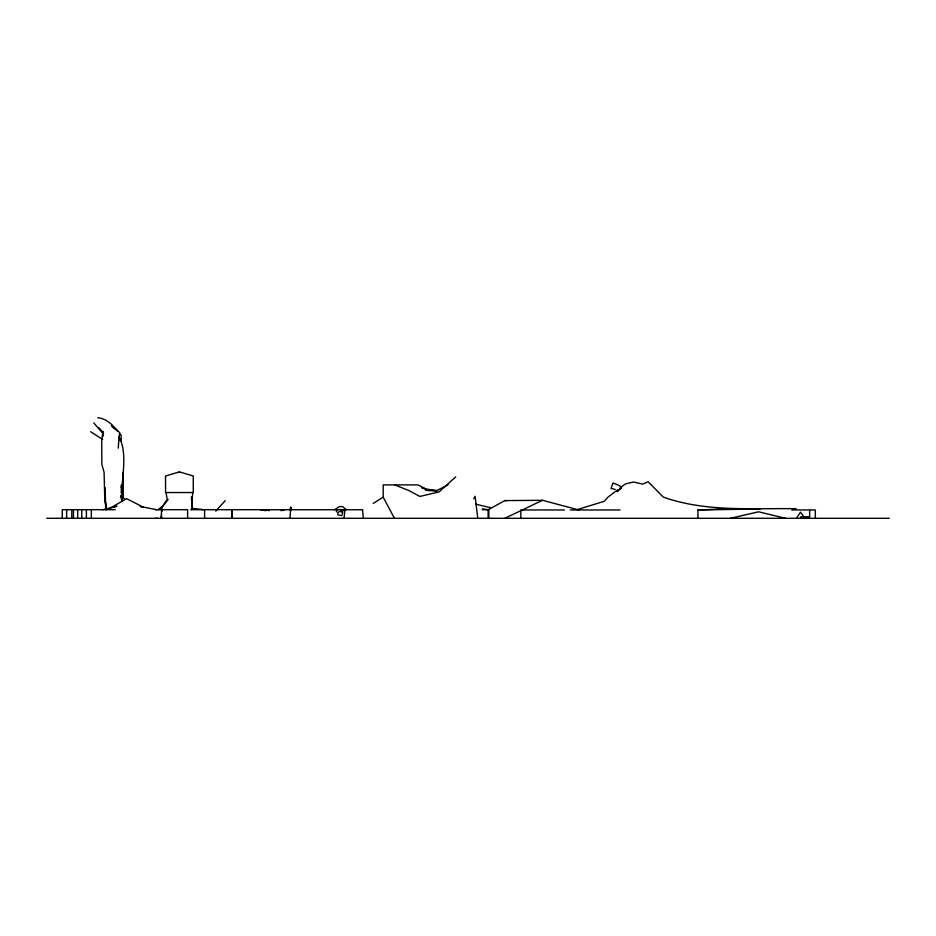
<?xml version="1.0" encoding="UTF-8"?>
<svg xmlns="http://www.w3.org/2000/svg" width="936" height="936" viewBox="0 0 936 936"><rect width="100%" height="100%" fill="white"/><g stroke="black" fill="none" stroke-linecap="round" stroke-linejoin="round"><path stroke-width="1.4" d="M520.837 518.298L520.849 509.968L564.42 509.968M697.94 518.298L697.94 509.968L730.209 508.716L760.102 508.985L697.94 509.968M803.182 518.298L805.908 516.929L809.64 516.965L809.652 510.003M815.326 518.298L815.338 509.968L791.797 509.968M105.709 509.64L105.183 487.738M121.13 495.507L121.961 500.748M121.2 492.921L121.586 484.918M120.861 495.507L121.738 500.748M191.377 499.684L191.529 496.817M118.24 448.18L119.106 436.34M191.552 509.687L192.711 492.535M102.913 435.556L103.1 432.701L103.124 433.801L93.775 422.885M103.206 436.129L103.416 433.614M118.65 440.809L119.82 432.736L111.454 425.915M161.565 509.687L161.249 518.298L161.565 517.421L162.15 518.298M344.074 518.298L344.881 509.746L337.861 512.284L337.861 514.835L341.886 515.666L342.693 512.238L340.341 511.501M121.142 487.738L121.446 484.918M161.565 514.94L161.121 518.298L161.565 517.421M336.375 511.875L336.82 509.746M289.984 518.298L290.733 507.172L289.984 509.746M290.289 509.746L291.049 507.172L291.587 509.746M473.721 498.736L475.102 496.291L477.769 518.298M617.69 490.721L617.105 491.739L621.492 487.937L619.609 485.632L612.963 482.988L611.056 488.463L615.221 489.434M796.501 518.298L800.455 512.179L804.176 517.152L809.64 516.965M161.355 507.055L158.476 509.687L162.068 507.055L167.228 499.438L166.046 492.535M162.068 507.055L168.164 499.438M619.258 489.423L621.492 487.937M215.736 511.091L225.202 500.678M455.703 476.904L439.054 491.915L419.878 496.431L409.032 490.651L394.758 484.895M617.737 489.739L607.862 497.262L604.235 501.286L577.465 509.558M619.936 488.065L625.423 483.889L633.508 482.017L642.786 484.111L648.098 481.747L663.332 497.11C706.025 512.226 751.725 508.026 796.15 508.716M334.573 509.746L339.312 506.598L342.576 506.598L346.402 509.746M373.265 503.416L383.187 497.098L383.187 484.895L417.982 484.895L425.857 488.966L437.241 490.873M578.869 509.968L542.529 500.292L504.832 500.596L488.159 509.757L488.159 518.298M341.687 511.454L344.881 509.746M448.11 484.895L437.065 490.417L425.506 490.312L436.036 490.955M504.832 518.298L542.529 500.292M155.926 518.298L157.505 518.298M281.092 510.717L284.404 509.746M102.843 509.687L116.965 506.154L110.226 508.096L126.582 498.654L143.032 507.031L140.295 506.47L156.64 509.687M730.419 518.298L758.616 511.805L785.48 518.298M506.645 500.584L504.832 500.596M115.245 509.687L62.267 509.687L62.267 518.298M155.165 509.687L187.598 509.687L187.598 518.298M190.839 509.687L362.665 509.746M488.779 509.757L482.414 509.757L482.414 508.868L488.779 509.757L488.779 518.298M570.246 509.968L620.03 509.968M46.8 518.298L889.2 518.298M804.176 517.152L800.444 517.128L803.182 517.795M203.557 509.687L191.974 508.318L191.81 496.84M266.28 510.658L260.77 509.746L264.946 510.494M490.803 507.71L475.933 504.258M339.791 509.383L341.312 509.746M423.212 488.335L425.857 488.966L421.785 487.855M97.789 417.702C106.447 418.591 112.601 424.815 117.877 431.239L112.542 426.828M266.421 509.746L269.17 510.646M124.324 498.631L123.236 498.104L123.271 472.352M90.652 431.73L102.667 439.475M119.398 433.555L121.153 435.217L121.142 441.242L120.182 438.925C128.103 458.675 120.334 480.577 122.101 500.748M98.97 427.869L101.825 430.981M103.533 432.362L102.937 431.379L101.731 440.879L101.848 464.291L104.083 472.352L104.762 498.104L106.294 509.64M383.187 497.098L394.395 518.298M104.972 498.104L106.213 508.201M362.548 509.746L363.344 518.298M204.598 509.687L204.598 518.298M162.068 506.692L162.068 511.267M91.354 509.687L91.354 518.298M86.404 509.687L86.404 518.298M81.748 509.687L81.748 518.298M77.676 509.687L77.676 518.298M73.476 509.687L73.476 518.298M71.791 509.687L71.791 518.298M66.632 509.687L66.632 518.298M179.408 471.873L165.555 476.003L165.555 492.535L193.261 492.535L193.261 476.003L179.408 471.873M232.21 518.298L232.21 509.687L232.21 518.298"/></g></svg>
